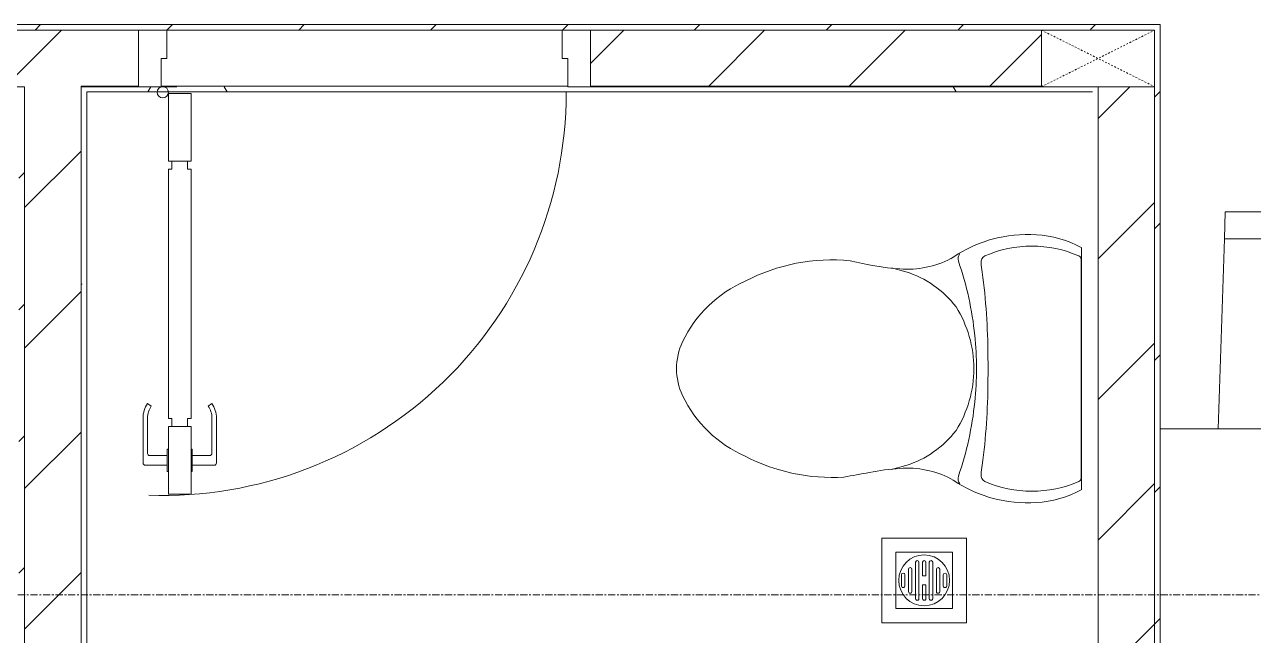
# Model space of a CAD drawing. Header units: millimetres. Extents: x 5357 to 201988, y -16345 to 109895.
# Drawn here: x 55853 to 58028, y 39165 to 40247 of the extents above; entities that cross this region are included whole.
import ezdxf

# ---------------------------------------------------------------- set-up
doc = ezdxf.new("R2010")
doc.units = ezdxf.units.MM
doc.linetypes.add('Dash', pattern=[6, 3, -3])
doc.linetypes.add('Grid Line', pattern=[22.225, 12.7, -3.175, 3.175, -3.175])
for name, color, linetype, lineweight in [('0-1', 7, 'Continuous', 5), ('A-DETL-GENF-1', 53, 'Continuous', 9), ('A-DOOR-1', 53, 'Continuous', 9), ('A-WALL-1', 9, 'Continuous', 18), ('A-WALL-PATT-1', 10, 'Continuous', 9), ('A-WALL-PATT-2', 53, 'Continuous', 9), ('I-FURN-1', 53, 'Continuous', 9), ('I-WALL-1', 9, 'Continuous', 18), ('M-EQPM-1', 53, 'Continuous', 9), ('P-SANR-FIXT-1', 53, 'Continuous', 9), ('S-COLS-2', 9, 'Continuous', 18), ('S-COLS-4', 53, 'Continuous', 9), ('S-COLS-HDLN-1', 53, 'Dash', 9), ('S-GRID-1', 1, 'Grid Line', 9)]:
    doc.layers.add(name, color=color, linetype=linetype, lineweight=lineweight)
pattern_1 = [(45, (0, 0), (-124.4508, 124.4508), [])]
pattern_2 = [(45, (0, 0), (-116.6726, 116.6726), [])]
pattern_3 = [(0, (0, 0), (894.08, 223.52), [73.762, -596.798, 73.762, -596.798, -3576.32]), (0, (0, 0), (894.08, 223.52), [-1341.12, 73.762, -1267.358, 73.762, -596.798, -1564.64]), (0, (0, 0), (894.08, 223.52), [-3352.8, 73.762, -373.278, 73.762, -1043.838]), (120, (335.28, 111.76), (-640.614, 662.536), [73.762, -596.798, 73.762, -4173.118]), (120, (335.28, 111.76), (-640.614, 662.536), [-744.322, -596.798, 73.762, -1267.358, -2235.2]), (120, (335.28, 111.76), (-640.614, 662.536), [-2682.24, 73.762, -596.798, 73.762, -1490.878]), (120, (335.28, 111.76), (-640.614, 662.536), [-3426.562, -373.278, 73.762, -1043.838]), (240, (447.04, 558.8), (-253.466, -886.056), [73.762, -596.798, 73.762, -4173.118]), (240, (447.04, 558.8), (-253.466, -886.056), [-744.322, -596.798, 73.762, -1267.358, -2235.2]), (240, (447.04, 558.8), (-253.466, -886.056), [-2682.24, 73.762, -596.798, 73.762, -1490.878]), (240, (447.04, 558.8), (-253.466, -886.056), [-3426.562, -373.278, 73.762, -1043.838])]

# ---------------------------------------------------------------- blocks, each defined once
blk = doc.blocks.new('DOOR_CW_01 CANH MO-PANEL KINH - DIG_02-800x2200-CỬA NHÔM KÍNH-401063-TKCS_MB SÂN ĐƯỜNG NỘI BỘ')
at = {"layer": 'A-DETL-GENF-1'}
for p, q in [((-347, -182), (-347, -62)), ((-347, -62), (-307, -62)), ((-307, -62), (-307, -182)), ((-307, -182), (-347, -182)), ((-341, -196), (-341, -182)), ((-341, -182), (-313, -182)), ((-313, -182), (-313, -196)), ((-347, -196), (-341, -196)), ((-347, -638), (-347, -196)), ((-307, -196), (-313, -196)), ((-307, -196), (-307, -638)), ((-383.9, -611.2), (-377.3, -615.8)), ((-270.1, -611.2), (-276.7, -615.8)), ((-392, -637), (-392, -716.5)), ((-384, -699.5), (-384, -637)), ((-347, -638), (-341, -638)), ((-307, -652), (-347, -652)), ((-347, -652), (-347, -772)), ((-341, -652), (-341, -638)), ((-313, -652), (-341, -652)), ((-307, -638), (-313, -638)), ((-313, -638), (-313, -652)), ((-307, -772), (-307, -652)), ((-270, -699.5), (-270, -637)), ((-262, -637), (-262, -716.5)), ((-349, -692.2), (-349, -731.8)), ((-347, -692.2), (-349, -692.2)), ((-347, -692.2), (-347, -731.8)), ((-307, -692.2), (-307, -731.8)), ((-307, -692.2), (-305, -692.2)), ((-305, -692.2), (-305, -731.8)), ((-349, -703.5), (-380, -703.5)), ((-305, -703.5), (-274, -703.5)), ((-349, -720.5), (-388, -720.5)), ((-349, -731.8), (-347, -731.8)), ((-305, -731.8), (-307, -731.8)), ((-305, -720.5), (-266, -720.5)), ((-347, -772), (-307, -772))]:
    blk.add_line(p, q, dxfattribs=at)
blk.add_circle((-357, -60), 10, dxfattribs=at)
for centre, radius, start, end in [((-357, -60), 714, 268, 0), ((-347, -637), 45, 145, 180), ((-347, -637), 37, 145, 180), ((-307, -637), 37, 0, 35), ((-307, -637), 45, 360, 35), ((-388, -716.5), 4, 180, 270), ((-380, -699.5), 4, 180, 270), ((-274, -699.5), 4, 270, 0), ((-266, -716.5), 4, 270, 0)]:
    blk.add_arc(centre, radius, start, end, dxfattribs=at)
at = {"layer": 'A-DOOR-1'}
for p, q in [((-400, -50), (-400, 50)), ((-400, 50), (-350, 50)), ((-350, 50), (-350, 0)), ((350, 0), (350, 50)), ((350, 50), (400, 50)), ((400, 50), (400, -50)), ((-360, 0), (-360, -50)), ((-350, 0), (-360, 0)), ((360, 0), (350, 0)), ((360, -50), (360, 0)), ((-360, -50), (-400, -50)), ((-357, -50), (-332, -50)), ((400, -50), (360, -50))]:
    blk.add_line(p, q, dxfattribs=at)
blk = doc.blocks.new('TOILET - TOILET-348229-TKCS_MB SÂN ĐƯỜNG NỘI BỘ')
at = {"layer": 'P-SANR-FIXT-1'}
for p, q in [((214.2, -19.1), (-214.2, -19.1)), ((194, -19.9), (-194, -19.9)), ((-171.7, -330.3), (-178.6, -355.5)), ((171.7, -330.3), (178.6, -355.5))]:
    blk.add_line(p, q, dxfattribs=at)
for centre, radius, start, end in [((-46.1, -111.1), 191.6, 151.2809, 176.4513), ((-193.7, -26.4), 6.48, 92.3168, 156.2862), ((193.7, -26.4), 6.48, 23.7138, 87.6832), ((46.1, -111.1), 191.6, 3.5487, 28.7191), ((-9.8, -107.2), 207.3, 156.2862, 203.7138), ((9.8, -107.2), 207.3, 336.2862, 23.7138), ((1.9, -114.1), 239.7, 176.4513, 195.2961), ((-1.9, -114.1), 239.7, 344.7039, 3.5487), ((-4, -115.7), 233.6, 195.2961, 215.2147), ((-189.1, -185.5), 11.7, 205.4105, 277.5788), ((178.9, -2951.3), 2778.4, 97.2351, 97.5788), ((-14.3, -1400.4), 1215.6, 90.3974, 97.407), ((0, -3462.8), 3278, 89.6026, 90.3974), ((14.3, -1400.4), 1215.6, 82.593, 89.6026), ((-178.9, -2951.3), 2778.4, 82.4212, 82.7649), ((189.1, -185.5), 11.7, 262.4212, 334.5895), ((4, -115.7), 233.6, 324.7853, 344.7039), ((0.6, -792.1), 586.9, 95.8322, 108.9927), ((0, -416), 206.1, 90, 122.0732), ((0, -786.7), 581.5, 84.1678, 95.8322), ((0, -416), 206.1, 57.9268, 90), ((-0.6, -792.1), 586.9, 71.0073, 84.1678), ((-195, -224.1), 13.8, 230.6724, 288.9927), ((195, -224.1), 13.8, 251.0073, 309.3276), ((-343.5, -327.4), 167.3, 355.4559, 27.38), ((-0.4, -384), 179.5, 127.4036, 162.5964), ((0.4, -384), 179.5, 17.4036, 52.5964), ((343.5, -327.4), 167.3, 152.62, 184.5441), ((-719.2, -297.5), 544.3, 346.0536, 355.4559), ((719.2, -297.5), 544.3, 184.5441, 190.2879), ((-1948.3, -805.1), 2171.2, 9.681, 10.8949), ((137.1, -461.2), 329.8, 174.3487, 207.6878), ((-137.1, -461.2), 329.8, 332.3122, 3.6835), ((45.1, -528.6), 217.6, 203.2216, 244.7718), ((-45.1, -528.6), 217.6, 295.2282, 336.7784), ((0, -624.4), 111.7, 244.7718, 295.2282)]:
    blk.add_arc(centre, radius, start, end, dxfattribs=at)
blk = doc.blocks.new('THU NUOC - THU NUOC-V104-TKCS_MB SÂN ĐƯỜNG NỘI BỘ')
at = {"layer": 'M-EQPM-1'}
for p, q in [((-66.3, 70.6), (-66.3, -79.4)), ((83.7, 70.6), (-66.3, 70.6)), ((83.7, -79.4), (83.7, 70.6)), ((58.7, 45.6), (-41.3, 45.6)), ((-41.3, 45.6), (-41.3, -54.4)), ((58.7, -54.4), (58.7, 45.6)), ((-11, 23.3), (28.5, 23.3)), ((-1.1, 35.6), (18.5, 35.6)), ((18.5, 29.6), (-1.1, 29.6)), ((-23.3, 10.8), (40.9, 10.8)), ((40.9, 4.8), (-23.3, 4.8)), ((28.5, 17.3), (-11, 17.3)), ((-23.3, -1.2), (0.7, -1.2)), ((0.7, -7.2), (-23.3, -7.2)), ((-23.3, -13.6), (40.9, -13.6)), ((40.9, -19.6), (-23.3, -19.6)), ((0.7, -1.2), (0.7, -7.2)), ((16.7, -1.2), (40.9, -1.2)), ((16.7, -7.2), (16.7, -1.2)), ((40.9, -7.2), (16.7, -7.2)), ((-11, -26.1), (28.5, -26.1)), ((28.5, -32.1), (-11, -32.1)), ((-1.1, -38.5), (18.5, -38.5)), ((-41.3, -54.4), (58.7, -54.4)), ((18.5, -44.5), (-1.1, -44.5)), ((-66.3, -79.4), (83.7, -79.4))]:
    blk.add_line(p, q, dxfattribs=at)
for centre, radius, start, end in [((8.7, -4.4), 45, 0, 180), ((8.7, -4.4), 45, 0, 180), ((-11, 20.3), 3, 90, 270), ((-1.1, 32.6), 3, 90, 270), ((18.5, 32.6), 3, 270, 90), ((28.5, 20.3), 3, 270, 90), ((-23.3, 7.8), 3, 90, 270), ((40.9, 7.8), 3, 270, 90), ((8.7, -4.4), 45, 180, 360), ((8.7, -4.4), 45, 180, 360), ((-23.3, -4.2), 3, 90, 270), ((-23.3, -16.6), 3, 90, 270), ((40.9, -4.2), 3, 270, 90), ((40.9, -16.6), 3, 270, 90), ((-11, -29.1), 3, 90, 270), ((-1.1, -41.5), 3, 90, 270), ((18.5, -41.5), 3, 270, 90), ((28.5, -29.1), 3, 270, 90)]:
    blk.add_arc(centre, radius, start, end, dxfattribs=at)
blk = doc.blocks.new('G1_SOF - BO TRU - 100x200-V107-TKCS_MB SÂN ĐƯỜNG NỘI BỘ')
at = {"layer": 'S-COLS-2'}
for p, q in [((-50, 100), (50, 100)), ((-50, -100), (-50, 100)), ((50, 100), (50, -100)), ((50, -100), (-50, -100))]:
    blk.add_line(p, q, dxfattribs=at)
at = {"layer": 'S-COLS-HDLN-1'}
for p, q in [((50, -100), (-50, 100)), ((-50, -100), (50, 100))]:
    blk.add_line(p, q, dxfattribs=at)
blk = doc.blocks.new('RES_BAN AN 1 - RES_BAN AN 1-V136-TKCS_MB SÂN ĐƯỜNG NỘI BỘ')
at = {"layer": 'I-FURN-1'}
for p, q in [((-425, 1275), (425, 1275)), ((-425, 0), (-425, 1275)), ((425, 1275), (425, 0)), ((-425, 1180), (-761.9, 1168.8)), ((-425, 732.5), (-425, 1180)), ((425, 1180), (761.9, 1168.8)), ((425, 732.5), (425, 1180)), ((-761.9, 1168.8), (-809.6, 1167.2)), ((-809.6, 1167.2), (-809.6, 745.3)), ((-761.9, 1168.8), (-761.9, 743.8)), ((-761.9, 743.8), (-761.9, 1168.8)), ((761.9, 1168.8), (761.9, 743.8)), ((761.9, 1168.8), (761.9, 743.8)), ((809.6, 1167.2), (761.9, 1168.8)), ((809.6, 745.3), (809.6, 1167.2)), ((-809.6, 745.3), (-761.9, 743.8)), ((-761.9, 743.8), (-425, 732.5)), ((761.9, 743.8), (425, 732.5)), ((761.9, 743.8), (809.6, 745.3)), ((-425, 549.7), (-761.9, 538.5)), ((-425, 102.3), (-425, 549.7)), ((425, 549.7), (761.9, 538.5)), ((425, 102.3), (425, 549.7)), ((-809.6, 536.9), (-761.9, 538.5)), ((-809.6, 115.1), (-809.6, 536.9)), ((-761.9, 538.5), (-761.9, 113.5)), ((-761.9, 538.5), (-761.9, 113.5)), ((761.9, 538.5), (761.9, 113.5)), ((761.9, 538.5), (809.6, 536.9)), ((761.9, 113.5), (761.9, 538.5)), ((809.6, 536.9), (809.6, 115.1)), ((-761.9, 113.5), (-809.6, 115.1)), ((-761.9, 113.5), (-425, 102.3)), ((761.9, 113.5), (425, 102.3)), ((809.6, 115.1), (761.9, 113.5))]:
    blk.add_line(p, q, dxfattribs=at)
blk = doc.blocks.new('NCV_TKTC_TANG 1_rvt-1-TKCS_MB SÂN ĐƯỜNG NỘI BỘ')
at = {"layer": 'A-WALL-PATT-1'}
h = blk.add_hatch(dxfattribs=at)
h.set_pattern_fill('FP_1', color=256, style=0, pattern_type=2)
h.set_pattern_definition(pattern_1)
h.paths.add_polyline_path([(55852.6, 40136.9), (56054.2, 40137.8), (56054.2, 40236.9), (55754.6, 40236.9), (55754.6, 40136.9), (55842.6, 40136.9)])
h.paths.add_polyline_path([(54552.6, 40136.9), (54854.6, 40136.9), (54854.6, 40236.9), (54552.6, 40236.9), (54552.6, 40186.9)])
h.paths.add_polyline_path([(54352.6, 40136.9), (54352.6, 40236.9), (52952.6, 40236.9), (52952.6, 40136.9), (54052.6, 40136.9)])
h.paths.add_polyline_path([(57405.9, 40136.9), (57652.6, 40136.9), (57652.6, 40236.9), (56854.2, 40236.9), (56854.2, 40136.9), (57299.9, 40136.9)])
h = blk.add_hatch(dxfattribs=at)
h.set_pattern_fill('FP_1', color=256, style=0, pattern_type=2)
h.set_pattern_definition(pattern_1)
h.paths.add_polyline_path([(55948, 38186.9), (55952.6, 38186.9), (55952.6, 40136.9), (55852.6, 40136.9), (55852.6, 38186.9), (55938.1, 38186.9)])
h = blk.add_hatch(dxfattribs=at)
h.set_pattern_fill('FP_3', color=256, style=0, pattern_type=2)
h.set_pattern_definition(pattern_3)
h.paths.add_polyline_path([(55962.6, 38187.8), (55962.6, 40136.9), (55952.6, 40136.9), (55954.2, 38187.8)])
h = blk.add_hatch(dxfattribs=at)
h.set_pattern_fill('FP_3', color=256, style=0, pattern_type=2)
h.set_pattern_definition(pattern_3)
h.paths.add_polyline_path([(57748.4, 40127.8), (57752.6, 40127.8), (57751.7, 40136.9), (55962.6, 40136.9), (55964.9, 40127.8), (57743.4, 40127.8)])
h = blk.add_hatch(dxfattribs=at)
h.set_pattern_fill('FP_1', color=256, style=0, pattern_type=2)
h.set_pattern_definition(pattern_1)
h.paths.add_polyline_path([(57852.6, 35736.9), (57852.4, 37736.9), (57752.6, 37736.9), (57752.6, 35737.4), (57852.5, 35737.4), (57852.4, 35740.3)])
h.paths.add_polyline_path([(57752.6, 37836.9), (57852.6, 37837.4), (57852.4, 40136.9), (57752.6, 40136.9), (57752.6, 37837.4)])
at = {"layer": 'A-WALL-PATT-2'}
h = blk.add_hatch(dxfattribs=at)
h.set_pattern_fill('FP_2', color=256, style=0, pattern_type=2)
h.set_pattern_definition(pattern_2)
h.paths.add_polyline_path([(55852.6, 40236.9), (57852.6, 40238.1), (57852.4, 40246.9), (54552.6, 40246.9), (54552.6, 40236.9), (55852.6, 40236.9)])
h = blk.add_hatch(dxfattribs=at)
h.set_pattern_fill('FP_2', color=256, style=0, pattern_type=2)
h.set_pattern_definition(pattern_2)
h.paths.add_polyline_path([(57860.9, 35746.9), (57862.6, 35749), (57862.6, 40246.9), (57852.6, 40246.9), (57852.6, 35746.9)])
h = blk.add_hatch(dxfattribs=at)
h.set_pattern_fill('FP_2', color=256, style=0, pattern_type=2)
h.set_pattern_definition(pattern_2)
h.paths.add_polyline_path([(55852.1, 35737.4), (55852.6, 35737.4), (55852.6, 40136.9), (55842.6, 40136.9), (55842.6, 35737.4)])
at = {"layer": 'A-WALL-1'}
for p, q in [((56054.2, 40236.9), (55754.6, 40236.9)), ((57652.6, 40236.9), (56854.2, 40236.9)), ((55754.6, 40136.9), (55852.6, 40136.9)), ((55852.6, 40136.9), (55852.6, 38186.9)), ((55952.6, 40136.9), (56054.2, 40136.9)), ((55952.6, 38186.9), (55952.6, 40136.9)), ((56854.2, 40136.9), (57652.6, 40136.9)), ((57752.6, 40136.9), (57752.6, 37836.9)), ((57852.6, 37836.9), (57852.6, 40136.9))]:
    blk.add_line(p, q, dxfattribs=at)
at = {"layer": 'I-WALL-1'}
for p, q in [((57852.6, 40246.9), (54562.6, 40246.9)), ((57862.6, 40246.9), (57852.6, 40246.9)), ((57862.6, 35746.9), (57862.6, 40246.9)), ((55754.6, 40236.9), (56054.2, 40236.9)), ((56104.2, 40236.9), (56804.2, 40236.9)), ((56854.2, 40236.9), (57652.6, 40236.9)), ((55962.6, 40137.8), (55952.6, 40137.8)), ((55952.6, 40137.8), (55952.6, 38186.9)), ((56054.2, 40137.8), (55962.6, 40137.8)), ((56814.2, 40137.8), (56094.2, 40137.8)), ((57652.6, 40137.8), (56854.2, 40137.8)), ((57752.6, 40127.8), (57752.6, 40136.9)), ((57852.6, 40136.9), (57852.6, 37836.9)), ((55962.6, 38196.9), (55962.6, 40127.8)), ((55962.6, 40127.8), (57742.6, 40127.8))]:
    blk.add_line(p, q, dxfattribs=at)
at = {"layer": 'A-DOOR-1'}
blk.add_blockref('DOOR_CW_01 CANH MO-PANEL KINH - DIG_02-800x2200-CỬA NHÔM KÍNH-401063-TKCS_MB SÂN ĐƯỜNG NỘI BỘ', (56454.2, 40186.9), dxfattribs=at)
at = {"layer": 'I-FURN-1', "rotation": 270.0000000000001}
blk.add_blockref('RES_BAN AN 1 - RES_BAN AN 1-V136-TKCS_MB SÂN ĐƯỜNG NỘI BỘ', (57862.6, 39105.7), dxfattribs=at)
at = {"layer": 'M-EQPM-1', "rotation": 270.0000000000008}
blk.add_blockref('THU NUOC - THU NUOC-V104-TKCS_MB SÂN ĐƯỜNG NỘI BỘ', (57449.1, 39271.1), dxfattribs=at)
at = {"layer": 'P-SANR-FIXT-1', "rotation": 269.9999999999998}
blk.add_blockref('TOILET - TOILET-348229-TKCS_MB SÂN ĐƯỜNG NỘI BỘ', (57742.6, 39637.4), dxfattribs=at)
at = {"layer": 'S-COLS-4', "rotation": 270.0000000000007}
blk.add_blockref('G1_SOF - BO TRU - 100x200-V107-TKCS_MB SÂN ĐƯỜNG NỘI BỘ', (57752.6, 40186.9), dxfattribs=at)

msp = doc.modelspace()

# ---------------------------------------------------------------- linework, layer by layer
at = {"layer": 'S-GRID-1'}
msp.add_line((131551.8, 39236.9), (29351.8, 39236.9), dxfattribs=at)

# ---------------------------------------------------------------- block references
at = {"layer": '0-1'}
msp.add_blockref('NCV_TKTC_TANG 1_rvt-1-TKCS_MB SÂN ĐƯỜNG NỘI BỘ', (0, 0), dxfattribs=at)

doc.saveas('drawing.dxf')
